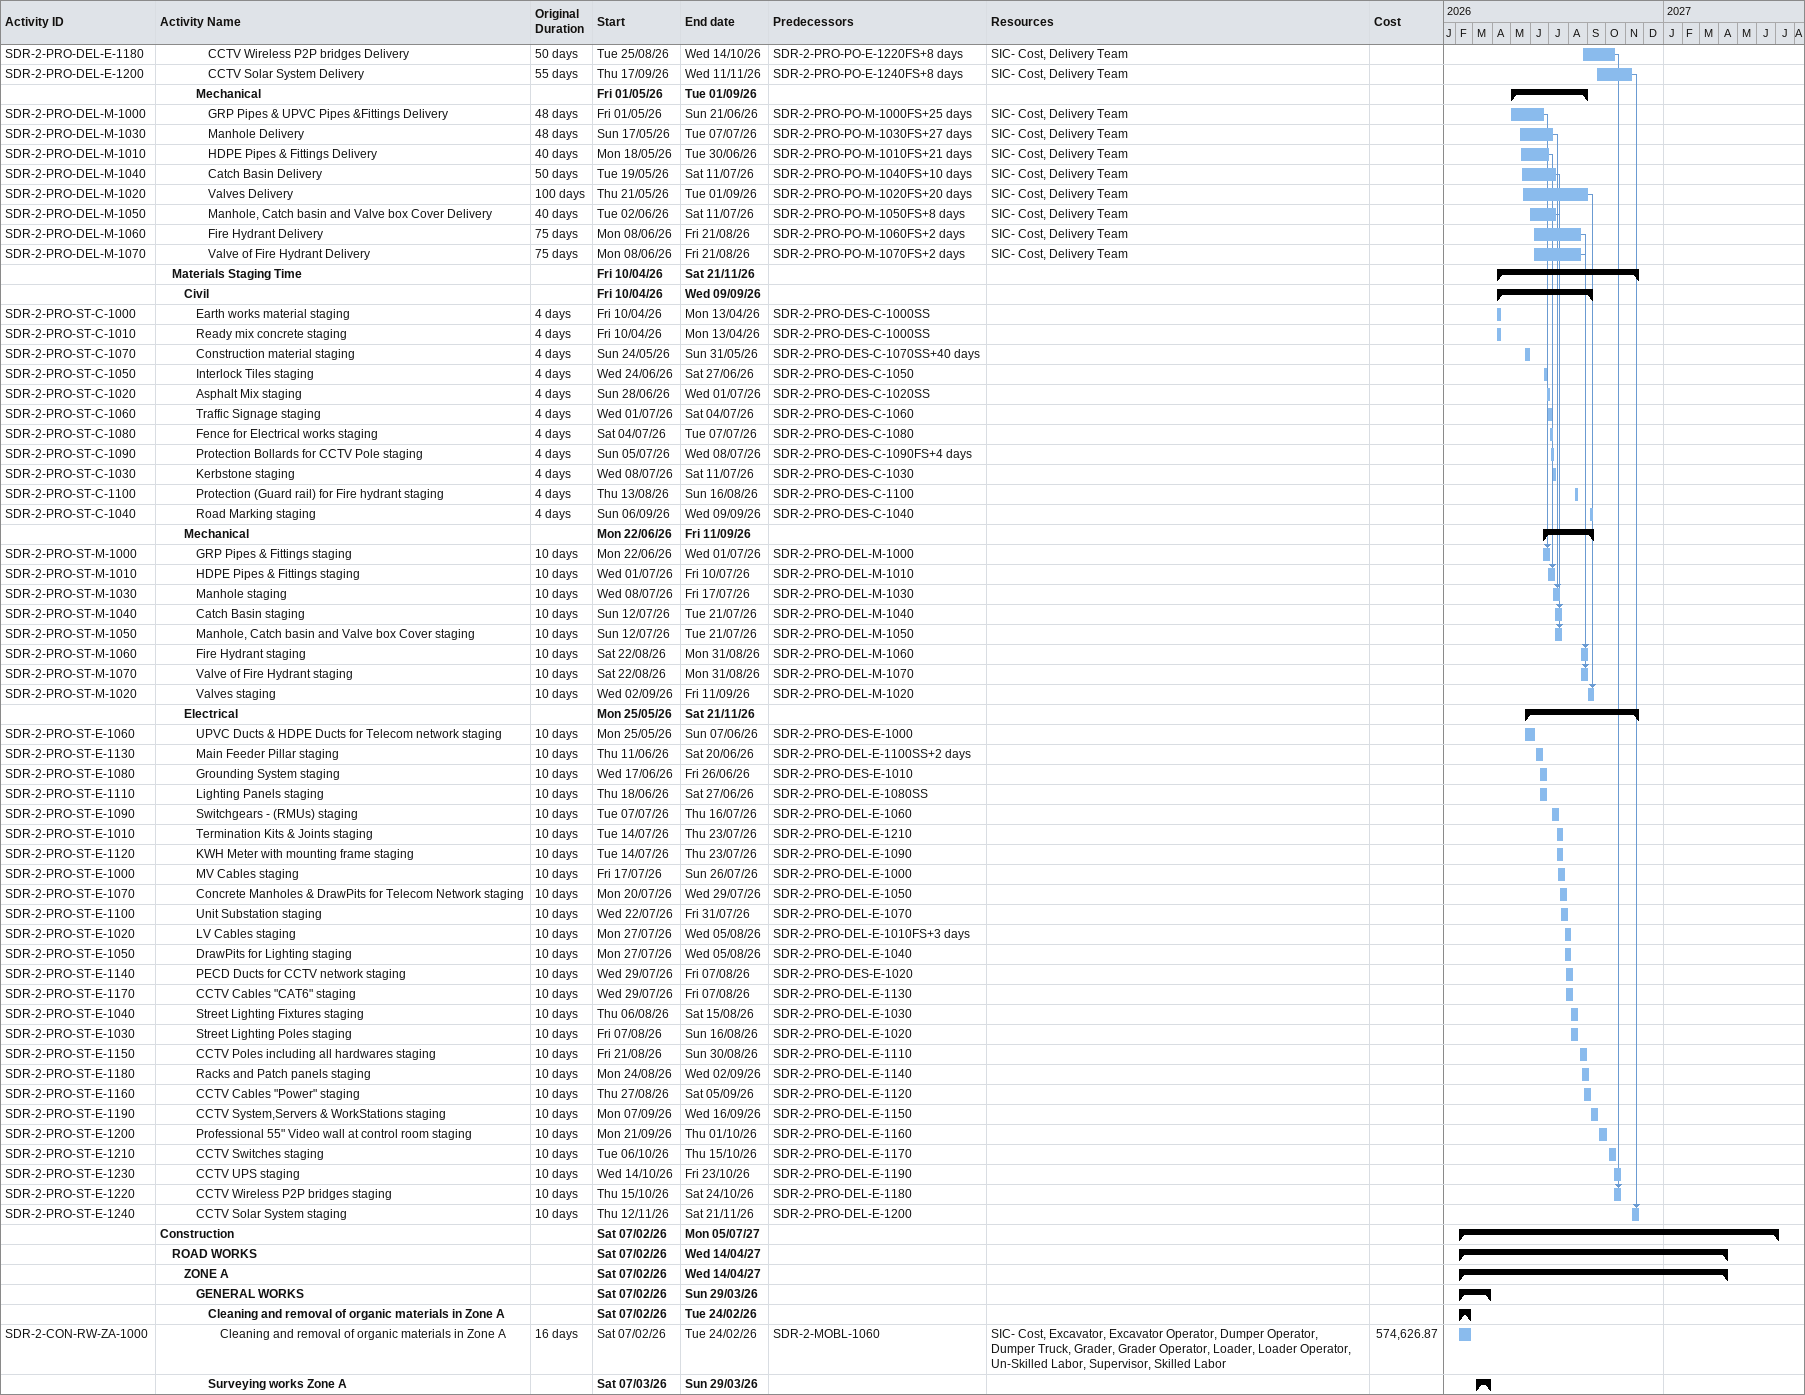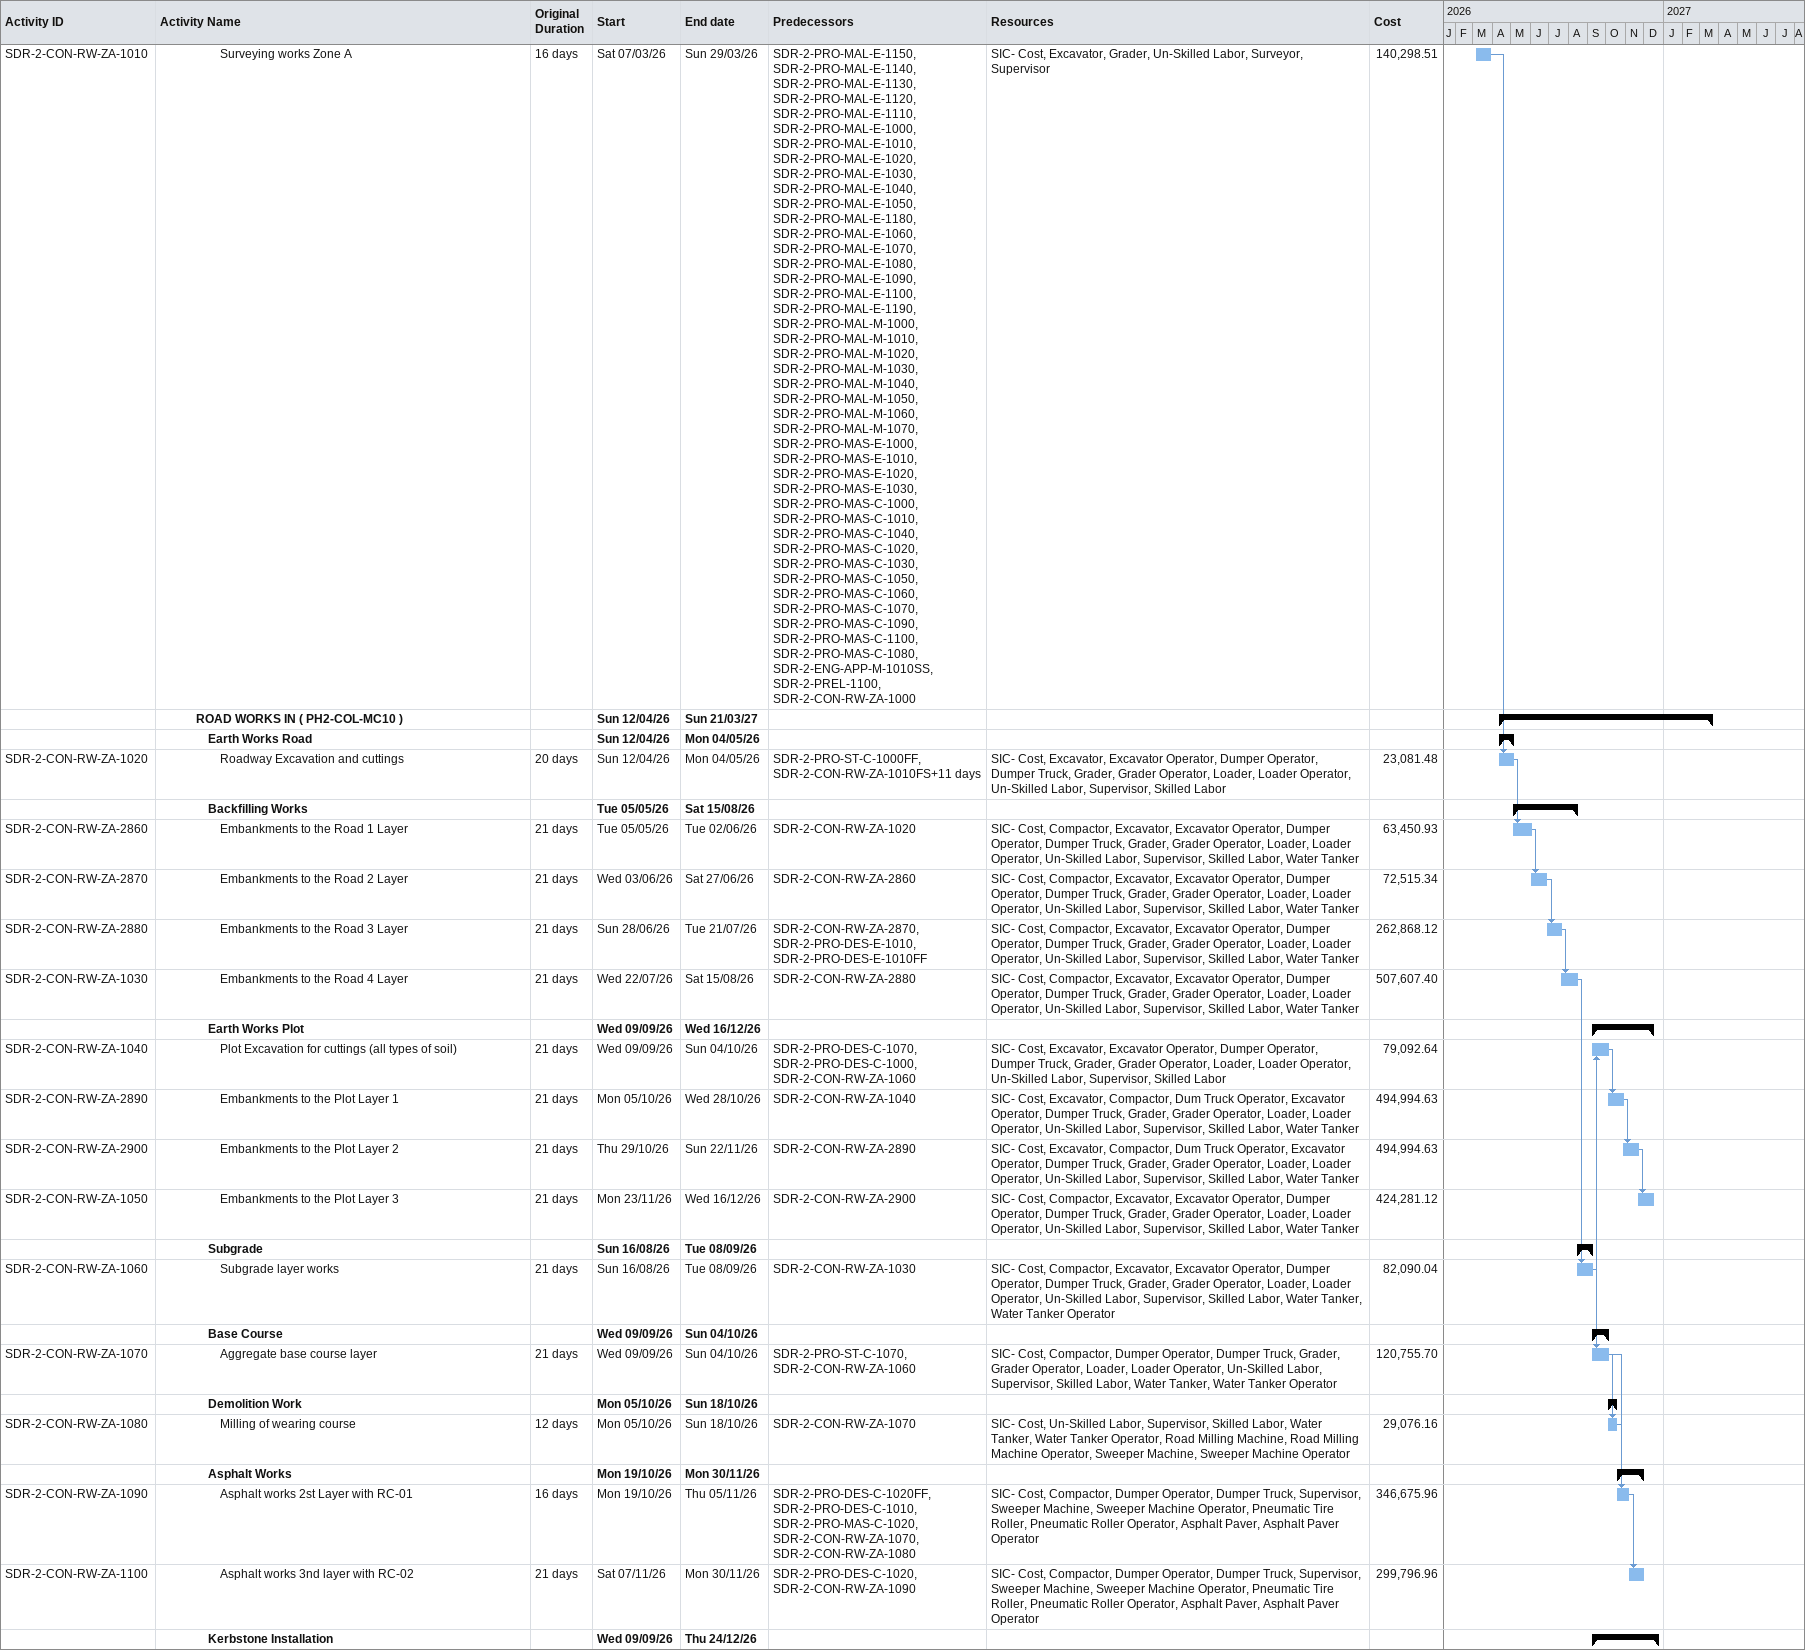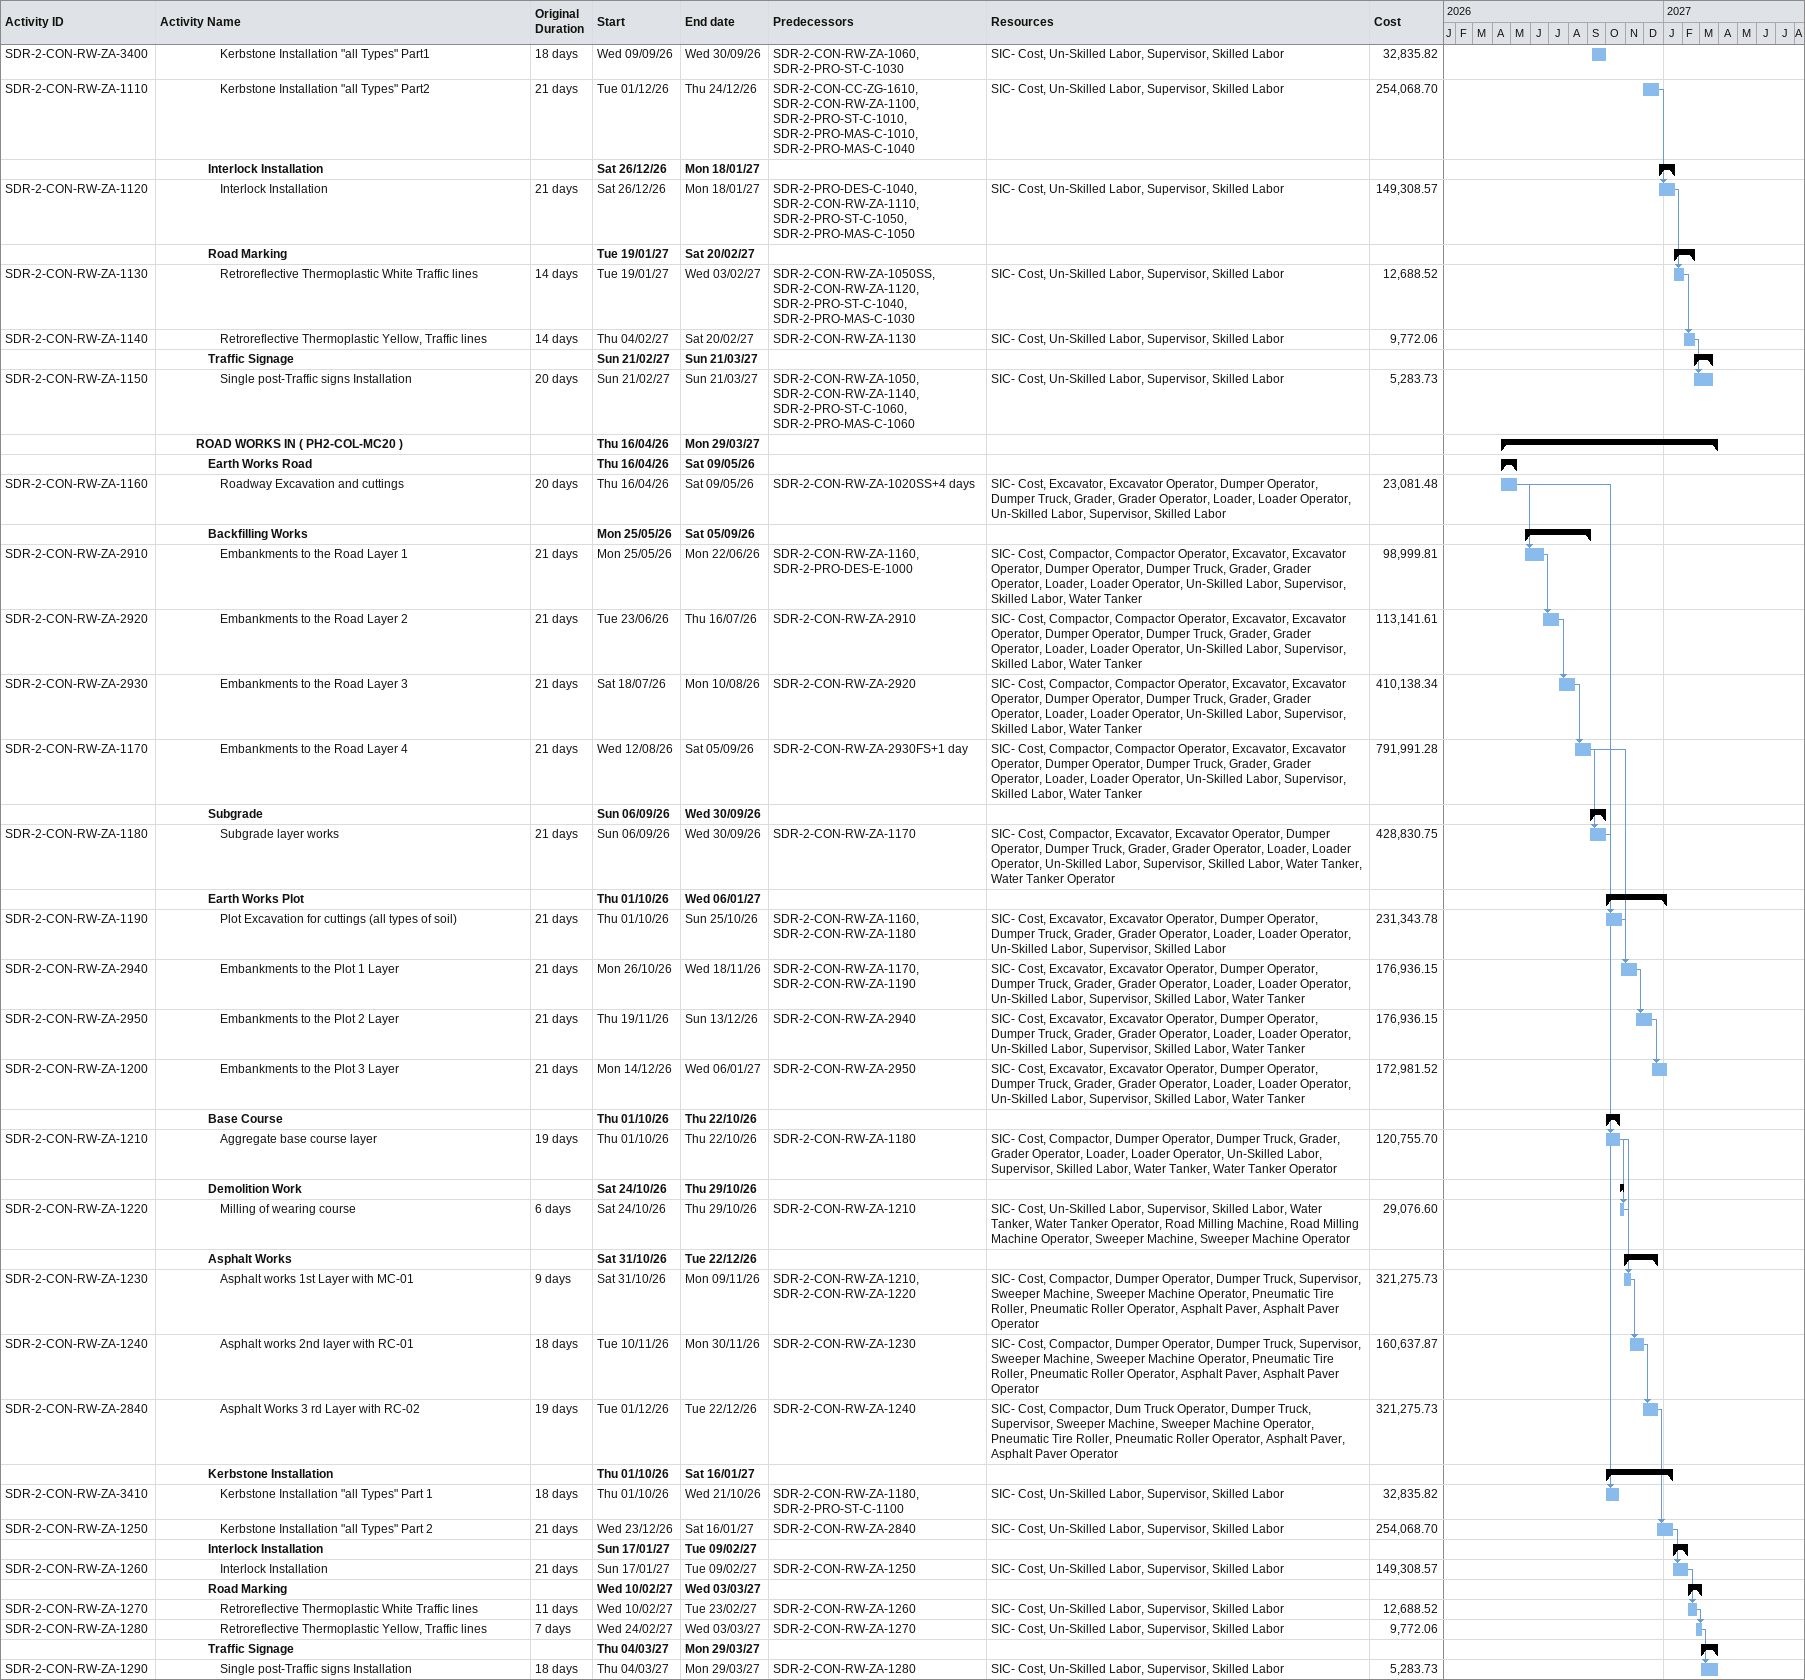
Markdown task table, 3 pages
| ID | Level | Task | Original duration | Start | Finish | Predecessors | Resources | Cost |
|---|---|---|---|---|---|---|---|---|
| SDR-2-PRO-DEL-E-1180 | 5 | CCTV Wireless P2P bridges Delivery | 50d | 2026-08-25 | 2026-10-14 | SDR-2-PRO-PO-E-1220FS+8d | SIC- Cost, Delivery Team |  |
| SDR-2-PRO-DEL-E-1200 | 5 | CCTV Solar System Delivery | 55d | 2026-09-17 | 2026-11-11 | SDR-2-PRO-PO-E-1240FS+8d | SIC- Cost, Delivery Team |  |
|  | 4 | **Mechanical** |  | 2026-05-01 | 2026-09-01 |  |  |  |
| SDR-2-PRO-DEL-M-1000 | 5 | GRP Pipes & UPVC Pipes &Fittings Delivery | 48d | 2026-05-01 | 2026-06-21 | SDR-2-PRO-PO-M-1000FS+25d | SIC- Cost, Delivery Team |  |
| SDR-2-PRO-DEL-M-1030 | 5 | Manhole Delivery | 48d | 2026-05-17 | 2026-07-07 | SDR-2-PRO-PO-M-1030FS+27d | SIC- Cost, Delivery Team |  |
| SDR-2-PRO-DEL-M-1010 | 5 | HDPE Pipes & Fittings Delivery | 40d | 2026-05-18 | 2026-06-30 | SDR-2-PRO-PO-M-1010FS+21d | SIC- Cost, Delivery Team |  |
| SDR-2-PRO-DEL-M-1040 | 5 | Catch Basin Delivery | 50d | 2026-05-19 | 2026-07-11 | SDR-2-PRO-PO-M-1040FS+10d | SIC- Cost, Delivery Team |  |
| SDR-2-PRO-DEL-M-1020 | 5 | Valves Delivery | 100d | 2026-05-21 | 2026-09-01 | SDR-2-PRO-PO-M-1020FS+20d | SIC- Cost, Delivery Team |  |
| SDR-2-PRO-DEL-M-1050 | 5 | Manhole, Catch basin and Valve box Cover Delivery | 40d | 2026-06-02 | 2026-07-11 | SDR-2-PRO-PO-M-1050FS+8d | SIC- Cost, Delivery Team |  |
| SDR-2-PRO-DEL-M-1060 | 5 | Fire Hydrant Delivery | 75d | 2026-06-08 | 2026-08-21 | SDR-2-PRO-PO-M-1060FS+2d | SIC- Cost, Delivery Team |  |
| SDR-2-PRO-DEL-M-1070 | 5 | Valve of Fire Hydrant Delivery | 75d | 2026-06-08 | 2026-08-21 | SDR-2-PRO-PO-M-1070FS+2d | SIC- Cost, Delivery Team |  |
|  | 2 | **Materials Staging Time** |  | 2026-04-10 | 2026-11-21 |  |  |  |
|  | 3 | **Civil** |  | 2026-04-10 | 2026-09-09 |  |  |  |
| SDR-2-PRO-ST-C-1000 | 4 | Earth works material staging | 4d | 2026-04-10 | 2026-04-13 | SDR-2-PRO-DES-C-1000SS |  |  |
| SDR-2-PRO-ST-C-1010 | 4 | Ready mix concrete staging | 4d | 2026-04-10 | 2026-04-13 | SDR-2-PRO-DES-C-1000SS |  |  |
| SDR-2-PRO-ST-C-1070 | 4 | Construction material staging | 4d | 2026-05-24 | 2026-05-31 | SDR-2-PRO-DES-C-1070SS+40d |  |  |
| SDR-2-PRO-ST-C-1050 | 4 | Interlock Tiles staging | 4d | 2026-06-24 | 2026-06-27 | SDR-2-PRO-DES-C-1050 |  |  |
| SDR-2-PRO-ST-C-1020 | 4 | Asphalt Mix staging | 4d | 2026-06-28 | 2026-07-01 | SDR-2-PRO-DES-C-1020SS |  |  |
| SDR-2-PRO-ST-C-1060 | 4 | Traffic Signage staging | 4d | 2026-07-01 | 2026-07-04 | SDR-2-PRO-DES-C-1060 |  |  |
| SDR-2-PRO-ST-C-1080 | 4 | Fence for Electrical works staging | 4d | 2026-07-04 | 2026-07-07 | SDR-2-PRO-DES-C-1080 |  |  |
| SDR-2-PRO-ST-C-1090 | 4 | Protection Bollards for CCTV Pole staging | 4d | 2026-07-05 | 2026-07-08 | SDR-2-PRO-DES-C-1090FS+4d |  |  |
| SDR-2-PRO-ST-C-1030 | 4 | Kerbstone staging | 4d | 2026-07-08 | 2026-07-11 | SDR-2-PRO-DES-C-1030 |  |  |
| SDR-2-PRO-ST-C-1100 | 4 | Protection (Guard rail) for Fire hydrant staging | 4d | 2026-08-13 | 2026-08-16 | SDR-2-PRO-DES-C-1100 |  |  |
| SDR-2-PRO-ST-C-1040 | 4 | Road Marking staging | 4d | 2026-09-06 | 2026-09-09 | SDR-2-PRO-DES-C-1040 |  |  |
|  | 3 | **Mechanical** |  | 2026-06-22 | 2026-09-11 |  |  |  |
| SDR-2-PRO-ST-M-1000 | 4 | GRP Pipes & Fittings staging | 10d | 2026-06-22 | 2026-07-01 | SDR-2-PRO-DEL-M-1000 |  |  |
| SDR-2-PRO-ST-M-1010 | 4 | HDPE Pipes & Fittings staging | 10d | 2026-07-01 | 2026-07-10 | SDR-2-PRO-DEL-M-1010 |  |  |
| SDR-2-PRO-ST-M-1030 | 4 | Manhole staging | 10d | 2026-07-08 | 2026-07-17 | SDR-2-PRO-DEL-M-1030 |  |  |
| SDR-2-PRO-ST-M-1040 | 4 | Catch Basin staging | 10d | 2026-07-12 | 2026-07-21 | SDR-2-PRO-DEL-M-1040 |  |  |
| SDR-2-PRO-ST-M-1050 | 4 | Manhole, Catch basin and Valve box Cover staging | 10d | 2026-07-12 | 2026-07-21 | SDR-2-PRO-DEL-M-1050 |  |  |
| SDR-2-PRO-ST-M-1060 | 4 | Fire Hydrant staging | 10d | 2026-08-22 | 2026-08-31 | SDR-2-PRO-DEL-M-1060 |  |  |
| SDR-2-PRO-ST-M-1070 | 4 | Valve of Fire Hydrant staging | 10d | 2026-08-22 | 2026-08-31 | SDR-2-PRO-DEL-M-1070 |  |  |
| SDR-2-PRO-ST-M-1020 | 4 | Valves staging | 10d | 2026-09-02 | 2026-09-11 | SDR-2-PRO-DEL-M-1020 |  |  |
|  | 3 | **Electrical** |  | 2026-05-25 | 2026-11-21 |  |  |  |
| SDR-2-PRO-ST-E-1060 | 4 | UPVC Ducts & HDPE Ducts for Telecom network staging | 10d | 2026-05-25 | 2026-06-07 | SDR-2-PRO-DES-E-1000 |  |  |
| SDR-2-PRO-ST-E-1130 | 4 | Main Feeder Pillar staging | 10d | 2026-06-11 | 2026-06-20 | SDR-2-PRO-DEL-E-1100SS+2d |  |  |
| SDR-2-PRO-ST-E-1080 | 4 | Grounding System staging | 10d | 2026-06-17 | 2026-06-26 | SDR-2-PRO-DES-E-1010 |  |  |
| SDR-2-PRO-ST-E-1110 | 4 | Lighting Panels staging | 10d | 2026-06-18 | 2026-06-27 | SDR-2-PRO-DEL-E-1080SS |  |  |
| SDR-2-PRO-ST-E-1090 | 4 | Switchgears - (RMUs) staging | 10d | 2026-07-07 | 2026-07-16 | SDR-2-PRO-DEL-E-1060 |  |  |
| SDR-2-PRO-ST-E-1010 | 4 | Termination Kits & Joints staging | 10d | 2026-07-14 | 2026-07-23 | SDR-2-PRO-DEL-E-1210 |  |  |
| SDR-2-PRO-ST-E-1120 | 4 | KWH Meter with mounting frame staging | 10d | 2026-07-14 | 2026-07-23 | SDR-2-PRO-DEL-E-1090 |  |  |
| SDR-2-PRO-ST-E-1000 | 4 | MV Cables staging | 10d | 2026-07-17 | 2026-07-26 | SDR-2-PRO-DEL-E-1000 |  |  |
| SDR-2-PRO-ST-E-1070 | 4 | Concrete Manholes & DrawPits for Telecom Network staging | 10d | 2026-07-20 | 2026-07-29 | SDR-2-PRO-DEL-E-1050 |  |  |
| SDR-2-PRO-ST-E-1100 | 4 | Unit Substation staging | 10d | 2026-07-22 | 2026-07-31 | SDR-2-PRO-DEL-E-1070 |  |  |
| SDR-2-PRO-ST-E-1020 | 4 | LV Cables staging | 10d | 2026-07-27 | 2026-08-05 | SDR-2-PRO-DEL-E-1010FS+3d |  |  |
| SDR-2-PRO-ST-E-1050 | 4 | DrawPits for Lighting staging | 10d | 2026-07-27 | 2026-08-05 | SDR-2-PRO-DEL-E-1040 |  |  |
| SDR-2-PRO-ST-E-1140 | 4 | PECD Ducts for CCTV network staging | 10d | 2026-07-29 | 2026-08-07 | SDR-2-PRO-DES-E-1020 |  |  |
| SDR-2-PRO-ST-E-1170 | 4 | CCTV Cables "CAT6" staging | 10d | 2026-07-29 | 2026-08-07 | SDR-2-PRO-DEL-E-1130 |  |  |
| SDR-2-PRO-ST-E-1040 | 4 | Street Lighting Fixtures staging | 10d | 2026-08-06 | 2026-08-15 | SDR-2-PRO-DEL-E-1030 |  |  |
| SDR-2-PRO-ST-E-1030 | 4 | Street Lighting Poles staging | 10d | 2026-08-07 | 2026-08-16 | SDR-2-PRO-DEL-E-1020 |  |  |
| SDR-2-PRO-ST-E-1150 | 4 | CCTV Poles including all hardwares staging | 10d | 2026-08-21 | 2026-08-30 | SDR-2-PRO-DEL-E-1110 |  |  |
| SDR-2-PRO-ST-E-1180 | 4 | Racks and Patch panels staging | 10d | 2026-08-24 | 2026-09-02 | SDR-2-PRO-DEL-E-1140 |  |  |
| SDR-2-PRO-ST-E-1160 | 4 | CCTV Cables "Power" staging | 10d | 2026-08-27 | 2026-09-05 | SDR-2-PRO-DEL-E-1120 |  |  |
| SDR-2-PRO-ST-E-1190 | 4 | CCTV System,Servers & WorkStations staging | 10d | 2026-09-07 | 2026-09-16 | SDR-2-PRO-DEL-E-1150 |  |  |
| SDR-2-PRO-ST-E-1200 | 4 | Professional 55" Video wall at control room staging | 10d | 2026-09-21 | 2026-10-01 | SDR-2-PRO-DEL-E-1160 |  |  |
| SDR-2-PRO-ST-E-1210 | 4 | CCTV Switches staging | 10d | 2026-10-06 | 2026-10-15 | SDR-2-PRO-DEL-E-1170 |  |  |
| SDR-2-PRO-ST-E-1230 | 4 | CCTV UPS staging | 10d | 2026-10-14 | 2026-10-23 | SDR-2-PRO-DEL-E-1190 |  |  |
| SDR-2-PRO-ST-E-1220 | 4 | CCTV Wireless P2P bridges staging | 10d | 2026-10-15 | 2026-10-24 | SDR-2-PRO-DEL-E-1180 |  |  |
| SDR-2-PRO-ST-E-1240 | 4 | CCTV Solar System staging | 10d | 2026-11-12 | 2026-11-21 | SDR-2-PRO-DEL-E-1200 |  |  |
|  | 1 | **Construction** |  | 2026-02-07 | 2027-07-05 |  |  |  |
|  | 2 | **ROAD WORKS** |  | 2026-02-07 | 2027-04-14 |  |  |  |
|  | 3 | **ZONE A** |  | 2026-02-07 | 2027-04-14 |  |  |  |
|  | 4 | **GENERAL WORKS** |  | 2026-02-07 | 2026-03-29 |  |  |  |
|  | 5 | **Cleaning and removal of organic materials in Zone A** |  | 2026-02-07 | 2026-02-24 |  |  |  |
| SDR-2-CON-RW-ZA-1000 | 6 | Cleaning and removal of organic materials in Zone A | 16d | 2026-02-07 | 2026-02-24 | SDR-2-MOBL-1060 | SIC- Cost, Excavator, Excavator Operator, Dumper Operator, Dumper Truck, Grader, Grader Operator, Loader, Loader Operator, Un-Skilled Labor, Supervisor, Skilled Labor | 574626.87 |
|  | 5 | **Surveying works Zone A** |  | 2026-03-07 | 2026-03-29 |  |  |  |
| SDR-2-CON-RW-ZA-1010 | 6 | Surveying works Zone A | 16d | 2026-03-07 | 2026-03-29 | SDR-2-PRO-MAL-E-1150, SDR-2-PRO-MAL-E-1140, SDR-2-PRO-MAL-E-1130, SDR-2-PRO-MAL-E-1120, SDR-2-PRO-MAL-E-1110, SDR-2-PRO-MAL-E-1000, SDR-2-PRO-MAL-E-1010, SDR-2-PRO-MAL-E-1020, SDR-2-PRO-MAL-E-1030, SDR-2-PRO-MAL-E-1040, SDR-2-PRO-MAL-E-1050, SDR-2-PRO-MAL-E-1180, SDR-2-PRO-MAL-E-1060, SDR-2-PRO-MAL-E-1070, SDR-2-PRO-MAL-E-1080, SDR-2-PRO-MAL-E-1090, SDR-2-PRO-MAL-E-1100, SDR-2-PRO-MAL-E-1190, SDR-2-PRO-MAL-M-1000, SDR-2-PRO-MAL-M-1010, SDR-2-PRO-MAL-M-1020, SDR-2-PRO-MAL-M-1030, SDR-2-PRO-MAL-M-1040, SDR-2-PRO-MAL-M-1050, SDR-2-PRO-MAL-M-1060, SDR-2-PRO-MAL-M-1070, SDR-2-PRO-MAS-E-1000, SDR-2-PRO-MAS-E-1010, SDR-2-PRO-MAS-E-1020, SDR-2-PRO-MAS-E-1030, SDR-2-PRO-MAS-C-1000, SDR-2-PRO-MAS-C-1010, SDR-2-PRO-MAS-C-1040, SDR-2-PRO-MAS-C-1020, SDR-2-PRO-MAS-C-1030, SDR-2-PRO-MAS-C-1050, SDR-2-PRO-MAS-C-1060, SDR-2-PRO-MAS-C-1070, SDR-2-PRO-MAS-C-1090, SDR-2-PRO-MAS-C-1100, SDR-2-PRO-MAS-C-1080, SDR-2-ENG-APP-M-1010SS, SDR-2-PREL-1100, SDR-2-CON-RW-ZA-1000 | SIC- Cost, Excavator, Grader, Un-Skilled Labor, Surveyor, Supervisor | 140298.51 |
|  | 4 | **ROAD WORKS IN ( PH2-COL-MC10 )** |  | 2026-04-12 | 2027-03-21 |  |  |  |
|  | 5 | **Earth Works Road** |  | 2026-04-12 | 2026-05-04 |  |  |  |
| SDR-2-CON-RW-ZA-1020 | 6 | Roadway Excavation and cuttings | 20d | 2026-04-12 | 2026-05-04 | SDR-2-PRO-ST-C-1000FF, SDR-2-CON-RW-ZA-1010FS+11d | SIC- Cost, Excavator, Excavator Operator, Dumper Operator, Dumper Truck, Grader, Grader Operator, Loader, Loader Operator, Un-Skilled Labor, Supervisor, Skilled Labor | 23081.48 |
|  | 5 | **Backfilling Works** |  | 2026-05-05 | 2026-08-15 |  |  |  |
| SDR-2-CON-RW-ZA-2860 | 6 | Embankments to the Road 1 Layer | 21d | 2026-05-05 | 2026-06-02 | SDR-2-CON-RW-ZA-1020 | SIC- Cost, Compactor, Excavator, Excavator Operator, Dumper Operator, Dumper Truck, Grader, Grader Operator, Loader, Loader Operator, Un-Skilled Labor, Supervisor, Skilled Labor, Water Tanker | 63450.93 |
| SDR-2-CON-RW-ZA-2870 | 6 | Embankments to the Road 2 Layer | 21d | 2026-06-03 | 2026-06-27 | SDR-2-CON-RW-ZA-2860 | SIC- Cost, Compactor, Excavator, Excavator Operator, Dumper Operator, Dumper Truck, Grader, Grader Operator, Loader, Loader Operator, Un-Skilled Labor, Supervisor, Skilled Labor, Water Tanker | 72515.34 |
| SDR-2-CON-RW-ZA-2880 | 6 | Embankments to the Road 3 Layer | 21d | 2026-06-28 | 2026-07-21 | SDR-2-CON-RW-ZA-2870, SDR-2-PRO-DES-E-1010, SDR-2-PRO-DES-E-1010FF | SIC- Cost, Compactor, Excavator, Excavator Operator, Dumper Operator, Dumper Truck, Grader, Grader Operator, Loader, Loader Operator, Un-Skilled Labor, Supervisor, Skilled Labor, Water Tanker | 262868.12 |
| SDR-2-CON-RW-ZA-1030 | 6 | Embankments to the Road 4 Layer | 21d | 2026-07-22 | 2026-08-15 | SDR-2-CON-RW-ZA-2880 | SIC- Cost, Compactor, Excavator, Excavator Operator, Dumper Operator, Dumper Truck, Grader, Grader Operator, Loader, Loader Operator, Un-Skilled Labor, Supervisor, Skilled Labor, Water Tanker | 507607.40 |
|  | 5 | **Earth Works Plot** |  | 2026-09-09 | 2026-12-16 |  |  |  |
| SDR-2-CON-RW-ZA-1040 | 6 | Plot Excavation for cuttings (all types of soil) | 21d | 2026-09-09 | 2026-10-04 | SDR-2-PRO-DES-C-1070, SDR-2-PRO-DES-C-1000, SDR-2-CON-RW-ZA-1060 | SIC- Cost, Excavator, Excavator Operator, Dumper Operator, Dumper Truck, Grader, Grader Operator, Loader, Loader Operator, Un-Skilled Labor, Supervisor, Skilled Labor | 79092.64 |
| SDR-2-CON-RW-ZA-2890 | 6 | Embankments to the Plot Layer 1 | 21d | 2026-10-05 | 2026-10-28 | SDR-2-CON-RW-ZA-1040 | SIC- Cost, Excavator, Compactor, Dum Truck Operator, Excavator Operator, Dumper Truck, Grader, Grader Operator, Loader, Loader Operator, Un-Skilled Labor, Supervisor, Skilled Labor, Water Tanker | 494994.63 |
| SDR-2-CON-RW-ZA-2900 | 6 | Embankments to the Plot Layer 2 | 21d | 2026-10-29 | 2026-11-22 | SDR-2-CON-RW-ZA-2890 | SIC- Cost, Excavator, Compactor, Dum Truck Operator, Excavator Operator, Dumper Truck, Grader, Grader Operator, Loader, Loader Operator, Un-Skilled Labor, Supervisor, Skilled Labor, Water Tanker | 494994.63 |
| SDR-2-CON-RW-ZA-1050 | 6 | Embankments to the Plot Layer 3 | 21d | 2026-11-23 | 2026-12-16 | SDR-2-CON-RW-ZA-2900 | SIC- Cost, Compactor, Excavator, Excavator Operator, Dumper Operator, Dumper Truck, Grader, Grader Operator, Loader, Loader Operator, Un-Skilled Labor, Supervisor, Skilled Labor, Water Tanker | 424281.12 |
|  | 5 | **Subgrade** |  | 2026-08-16 | 2026-09-08 |  |  |  |
| SDR-2-CON-RW-ZA-1060 | 6 | Subgrade layer works | 21d | 2026-08-16 | 2026-09-08 | SDR-2-CON-RW-ZA-1030 | SIC- Cost, Compactor, Excavator, Excavator Operator, Dumper Operator, Dumper Truck, Grader, Grader Operator, Loader, Loader Operator, Un-Skilled Labor, Supervisor, Skilled Labor, Water Tanker, Water Tanker Operator | 82090.04 |
|  | 5 | **Base Course** |  | 2026-09-09 | 2026-10-04 |  |  |  |
| SDR-2-CON-RW-ZA-1070 | 6 | Aggregate base course layer | 21d | 2026-09-09 | 2026-10-04 | SDR-2-PRO-ST-C-1070, SDR-2-CON-RW-ZA-1060 | SIC- Cost, Compactor, Dumper Operator, Dumper Truck, Grader, Grader Operator, Loader, Loader Operator, Un-Skilled Labor, Supervisor, Skilled Labor, Water Tanker, Water Tanker Operator | 120755.70 |
|  | 5 | **Demolition Work** |  | 2026-10-05 | 2026-10-18 |  |  |  |
| SDR-2-CON-RW-ZA-1080 | 6 | Milling of wearing course | 12d | 2026-10-05 | 2026-10-18 | SDR-2-CON-RW-ZA-1070 | SIC- Cost, Un-Skilled Labor, Supervisor, Skilled Labor, Water Tanker, Water Tanker Operator, Road Milling Machine, Road Milling Machine Operator, Sweeper Machine, Sweeper Machine Operator | 29076.16 |
|  | 5 | **Asphalt Works** |  | 2026-10-19 | 2026-11-30 |  |  |  |
| SDR-2-CON-RW-ZA-1090 | 6 | Asphalt works 2st Layer with RC-01 | 16d | 2026-10-19 | 2026-11-05 | SDR-2-PRO-DES-C-1020FF, SDR-2-PRO-DES-C-1010, SDR-2-PRO-MAS-C-1020, SDR-2-CON-RW-ZA-1070, SDR-2-CON-RW-ZA-1080 | SIC- Cost, Compactor, Dumper Operator, Dumper Truck, Supervisor, Sweeper Machine, Sweeper Machine Operator, Pneumatic Tire Roller, Pneumatic Roller Operator, Asphalt Paver, Asphalt Paver Operator | 346675.96 |
| SDR-2-CON-RW-ZA-1100 | 6 | Asphalt works 3nd layer with RC-02 | 21d | 2026-11-07 | 2026-11-30 | SDR-2-PRO-DES-C-1020, SDR-2-CON-RW-ZA-1090 | SIC- Cost, Compactor, Dumper Operator, Dumper Truck, Supervisor, Sweeper Machine, Sweeper Machine Operator, Pneumatic Tire Roller, Pneumatic Roller Operator, Asphalt Paver, Asphalt Paver Operator | 299796.96 |
|  | 5 | **Kerbstone Installation** |  | 2026-09-09 | 2026-12-24 |  |  |  |
| SDR-2-CON-RW-ZA-3400 | 6 | Kerbstone Installation "all Types" Part1 | 18d | 2026-09-09 | 2026-09-30 | SDR-2-CON-RW-ZA-1060, SDR-2-PRO-ST-C-1030 | SIC- Cost, Un-Skilled Labor, Supervisor, Skilled Labor | 32835.82 |
| SDR-2-CON-RW-ZA-1110 | 6 | Kerbstone Installation "all Types" Part2 | 21d | 2026-12-01 | 2026-12-24 | SDR-2-CON-CC-ZG-1610, SDR-2-CON-RW-ZA-1100, SDR-2-PRO-ST-C-1010, SDR-2-PRO-MAS-C-1010, SDR-2-PRO-MAS-C-1040 | SIC- Cost, Un-Skilled Labor, Supervisor, Skilled Labor | 254068.70 |
|  | 5 | **Interlock Installation** |  | 2026-12-26 | 2027-01-18 |  |  |  |
| SDR-2-CON-RW-ZA-1120 | 6 | Interlock Installation | 21d | 2026-12-26 | 2027-01-18 | SDR-2-PRO-DES-C-1040, SDR-2-CON-RW-ZA-1110, SDR-2-PRO-ST-C-1050, SDR-2-PRO-MAS-C-1050 | SIC- Cost, Un-Skilled Labor, Supervisor, Skilled Labor | 149308.57 |
|  | 5 | **Road Marking** |  | 2027-01-19 | 2027-02-20 |  |  |  |
| SDR-2-CON-RW-ZA-1130 | 6 | Retroreflective Thermoplastic White Traffic lines | 14d | 2027-01-19 | 2027-02-03 | SDR-2-CON-RW-ZA-1050SS, SDR-2-CON-RW-ZA-1120, SDR-2-PRO-ST-C-1040, SDR-2-PRO-MAS-C-1030 | SIC- Cost, Un-Skilled Labor, Supervisor, Skilled Labor | 12688.52 |
| SDR-2-CON-RW-ZA-1140 | 6 | Retroreflective Thermoplastic Yellow, Traffic lines | 14d | 2027-02-04 | 2027-02-20 | SDR-2-CON-RW-ZA-1130 | SIC- Cost, Un-Skilled Labor, Supervisor, Skilled Labor | 9772.06 |
|  | 5 | **Traffic Signage** |  | 2027-02-21 | 2027-03-21 |  |  |  |
| SDR-2-CON-RW-ZA-1150 | 6 | Single post-Traffic signs Installation | 20d | 2027-02-21 | 2027-03-21 | SDR-2-CON-RW-ZA-1050, SDR-2-CON-RW-ZA-1140, SDR-2-PRO-ST-C-1060, SDR-2-PRO-MAS-C-1060 | SIC- Cost, Un-Skilled Labor, Supervisor, Skilled Labor | 5283.73 |
|  | 4 | **ROAD WORKS IN ( PH2-COL-MC20 )** |  | 2026-04-16 | 2027-03-29 |  |  |  |
|  | 5 | **Earth Works Road** |  | 2026-04-16 | 2026-05-09 |  |  |  |
| SDR-2-CON-RW-ZA-1160 | 6 | Roadway Excavation and cuttings | 20d | 2026-04-16 | 2026-05-09 | SDR-2-CON-RW-ZA-1020SS+4d | SIC- Cost, Excavator, Excavator Operator, Dumper Operator, Dumper Truck, Grader, Grader Operator, Loader, Loader Operator, Un-Skilled Labor, Supervisor, Skilled Labor | 23081.48 |
|  | 5 | **Backfilling Works** |  | 2026-05-25 | 2026-09-05 |  |  |  |
| SDR-2-CON-RW-ZA-2910 | 6 | Embankments to the Road Layer 1 | 21d | 2026-05-25 | 2026-06-22 | SDR-2-CON-RW-ZA-1160, SDR-2-PRO-DES-E-1000 | SIC- Cost, Compactor, Compactor Operator, Excavator, Excavator Operator, Dumper Operator, Dumper Truck, Grader, Grader Operator, Loader, Loader Operator, Un-Skilled Labor, Supervisor, Skilled Labor, Water Tanker | 98999.81 |
| SDR-2-CON-RW-ZA-2920 | 6 | Embankments to the Road Layer 2 | 21d | 2026-06-23 | 2026-07-16 | SDR-2-CON-RW-ZA-2910 | SIC- Cost, Compactor, Compactor Operator, Excavator, Excavator Operator, Dumper Operator, Dumper Truck, Grader, Grader Operator, Loader, Loader Operator, Un-Skilled Labor, Supervisor, Skilled Labor, Water Tanker | 113141.61 |
| SDR-2-CON-RW-ZA-2930 | 6 | Embankments to the Road Layer 3 | 21d | 2026-07-18 | 2026-08-10 | SDR-2-CON-RW-ZA-2920 | SIC- Cost, Compactor, Compactor Operator, Excavator, Excavator Operator, Dumper Operator, Dumper Truck, Grader, Grader Operator, Loader, Loader Operator, Un-Skilled Labor, Supervisor, Skilled Labor, Water Tanker | 410138.34 |
| SDR-2-CON-RW-ZA-1170 | 6 | Embankments to the Road Layer 4 | 21d | 2026-08-12 | 2026-09-05 | SDR-2-CON-RW-ZA-2930FS+1d | SIC- Cost, Compactor, Compactor Operator, Excavator, Excavator Operator, Dumper Operator, Dumper Truck, Grader, Grader Operator, Loader, Loader Operator, Un-Skilled Labor, Supervisor, Skilled Labor, Water Tanker | 791991.28 |
|  | 5 | **Subgrade** |  | 2026-09-06 | 2026-09-30 |  |  |  |
| SDR-2-CON-RW-ZA-1180 | 6 | Subgrade layer works | 21d | 2026-09-06 | 2026-09-30 | SDR-2-CON-RW-ZA-1170 | SIC- Cost, Compactor, Excavator, Excavator Operator, Dumper Operator, Dumper Truck, Grader, Grader Operator, Loader, Loader Operator, Un-Skilled Labor, Supervisor, Skilled Labor, Water Tanker, Water Tanker Operator | 428830.75 |
|  | 5 | **Earth Works Plot** |  | 2026-10-01 | 2027-01-06 |  |  |  |
| SDR-2-CON-RW-ZA-1190 | 6 | Plot Excavation for cuttings (all types of soil) | 21d | 2026-10-01 | 2026-10-25 | SDR-2-CON-RW-ZA-1160, SDR-2-CON-RW-ZA-1180 | SIC- Cost, Excavator, Excavator Operator, Dumper Operator, Dumper Truck, Grader, Grader Operator, Loader, Loader Operator, Un-Skilled Labor, Supervisor, Skilled Labor | 231343.78 |
| SDR-2-CON-RW-ZA-2940 | 6 | Embankments to the Plot 1 Layer | 21d | 2026-10-26 | 2026-11-18 | SDR-2-CON-RW-ZA-1170, SDR-2-CON-RW-ZA-1190 | SIC- Cost, Excavator, Excavator Operator, Dumper Operator, Dumper Truck, Grader, Grader Operator, Loader, Loader Operator, Un-Skilled Labor, Supervisor, Skilled Labor, Water Tanker | 176936.15 |
| SDR-2-CON-RW-ZA-2950 | 6 | Embankments to the Plot 2 Layer | 21d | 2026-11-19 | 2026-12-13 | SDR-2-CON-RW-ZA-2940 | SIC- Cost, Excavator, Excavator Operator, Dumper Operator, Dumper Truck, Grader, Grader Operator, Loader, Loader Operator, Un-Skilled Labor, Supervisor, Skilled Labor, Water Tanker | 176936.15 |
| SDR-2-CON-RW-ZA-1200 | 6 | Embankments to the Plot 3 Layer | 21d | 2026-12-14 | 2027-01-06 | SDR-2-CON-RW-ZA-2950 | SIC- Cost, Excavator, Excavator Operator, Dumper Operator, Dumper Truck, Grader, Grader Operator, Loader, Loader Operator, Un-Skilled Labor, Supervisor, Skilled Labor, Water Tanker | 172981.52 |
|  | 5 | **Base Course** |  | 2026-10-01 | 2026-10-22 |  |  |  |
| SDR-2-CON-RW-ZA-1210 | 6 | Aggregate base course layer | 19d | 2026-10-01 | 2026-10-22 | SDR-2-CON-RW-ZA-1180 | SIC- Cost, Compactor, Dumper Operator, Dumper Truck, Grader, Grader Operator, Loader, Loader Operator, Un-Skilled Labor, Supervisor, Skilled Labor, Water Tanker, Water Tanker Operator | 120755.70 |
|  | 5 | **Demolition Work** |  | 2026-10-24 | 2026-10-29 |  |  |  |
| SDR-2-CON-RW-ZA-1220 | 6 | Milling of wearing course | 6d | 2026-10-24 | 2026-10-29 | SDR-2-CON-RW-ZA-1210 | SIC- Cost, Un-Skilled Labor, Supervisor, Skilled Labor, Water Tanker, Water Tanker Operator, Road Milling Machine, Road Milling Machine Operator, Sweeper Machine, Sweeper Machine Operator | 29076.60 |
|  | 5 | **Asphalt Works** |  | 2026-10-31 | 2026-12-22 |  |  |  |
| SDR-2-CON-RW-ZA-1230 | 6 | Asphalt works 1st Layer with MC-01 | 9d | 2026-10-31 | 2026-11-09 | SDR-2-CON-RW-ZA-1210, SDR-2-CON-RW-ZA-1220 | SIC- Cost, Compactor, Dumper Operator, Dumper Truck, Supervisor, Sweeper Machine, Sweeper Machine Operator, Pneumatic Tire Roller, Pneumatic Roller Operator, Asphalt Paver, Asphalt Paver Operator | 321275.73 |
| SDR-2-CON-RW-ZA-1240 | 6 | Asphalt works 2nd layer with RC-01 | 18d | 2026-11-10 | 2026-11-30 | SDR-2-CON-RW-ZA-1230 | SIC- Cost, Compactor, Dumper Operator, Dumper Truck, Supervisor, Sweeper Machine, Sweeper Machine Operator, Pneumatic Tire Roller, Pneumatic Roller Operator, Asphalt Paver, Asphalt Paver Operator | 160637.87 |
| SDR-2-CON-RW-ZA-2840 | 6 | Asphalt Works 3 rd Layer with RC-02 | 19d | 2026-12-01 | 2026-12-22 | SDR-2-CON-RW-ZA-1240 | SIC- Cost, Compactor, Dum Truck Operator, Dumper Truck, Supervisor, Sweeper Machine, Sweeper Machine Operator, Pneumatic Tire Roller, Pneumatic Roller Operator, Asphalt Paver, Asphalt Paver Operator | 321275.73 |
|  | 5 | **Kerbstone Installation** |  | 2026-10-01 | 2027-01-16 |  |  |  |
| SDR-2-CON-RW-ZA-3410 | 6 | Kerbstone Installation "all Types" Part 1 | 18d | 2026-10-01 | 2026-10-21 | SDR-2-CON-RW-ZA-1180, SDR-2-PRO-ST-C-1100 | SIC- Cost, Un-Skilled Labor, Supervisor, Skilled Labor | 32835.82 |
| SDR-2-CON-RW-ZA-1250 | 6 | Kerbstone Installation "all Types" Part 2 | 21d | 2026-12-23 | 2027-01-16 | SDR-2-CON-RW-ZA-2840 | SIC- Cost, Un-Skilled Labor, Supervisor, Skilled Labor | 254068.70 |
|  | 5 | **Interlock Installation** |  | 2027-01-17 | 2027-02-09 |  |  |  |
| SDR-2-CON-RW-ZA-1260 | 6 | Interlock Installation | 21d | 2027-01-17 | 2027-02-09 | SDR-2-CON-RW-ZA-1250 | SIC- Cost, Un-Skilled Labor, Supervisor, Skilled Labor | 149308.57 |
|  | 5 | **Road Marking** |  | 2027-02-10 | 2027-03-03 |  |  |  |
| SDR-2-CON-RW-ZA-1270 | 6 | Retroreflective Thermoplastic White Traffic lines | 11d | 2027-02-10 | 2027-02-23 | SDR-2-CON-RW-ZA-1260 | SIC- Cost, Un-Skilled Labor, Supervisor, Skilled Labor | 12688.52 |
| SDR-2-CON-RW-ZA-1280 | 6 | Retroreflective Thermoplastic Yellow, Traffic lines | 7d | 2027-02-24 | 2027-03-03 | SDR-2-CON-RW-ZA-1270 | SIC- Cost, Un-Skilled Labor, Supervisor, Skilled Labor | 9772.06 |
|  | 5 | **Traffic Signage** |  | 2027-03-04 | 2027-03-29 |  |  |  |
| SDR-2-CON-RW-ZA-1290 | 6 | Single post-Traffic signs Installation | 18d | 2027-03-04 | 2027-03-29 | SDR-2-CON-RW-ZA-1280 | SIC- Cost, Un-Skilled Labor, Supervisor, Skilled Labor | 5283.73 |
